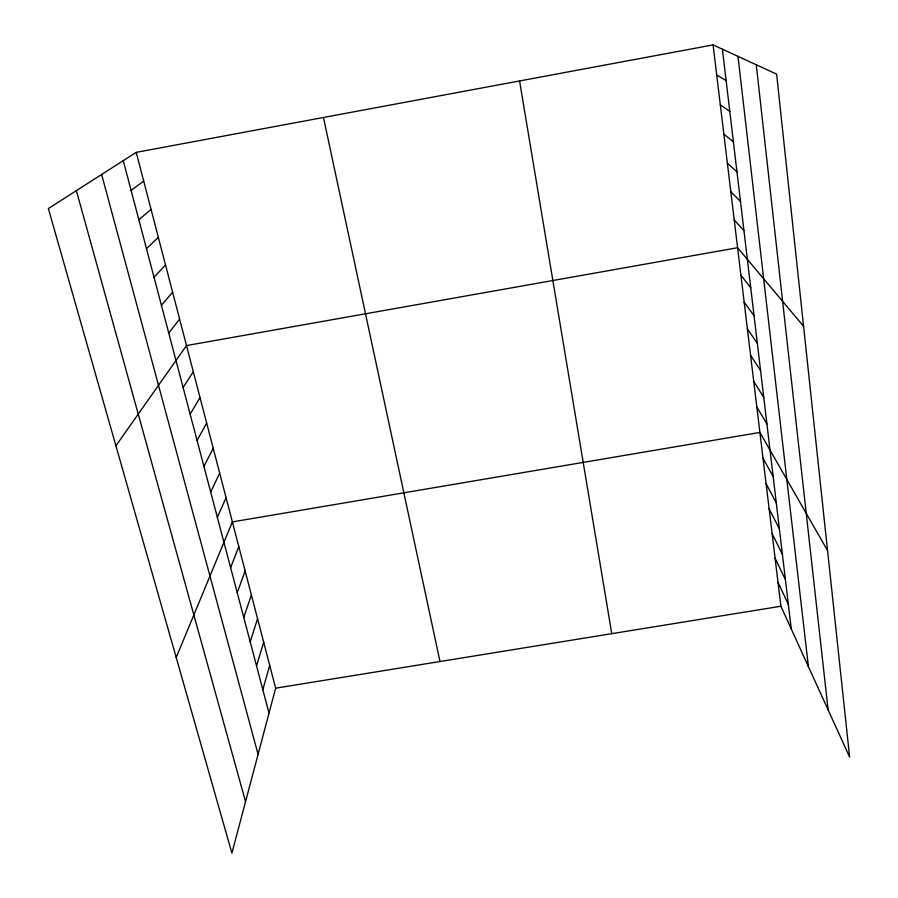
<?xml version="1.0" encoding="UTF-8"?>
<svg xmlns="http://www.w3.org/2000/svg" width="898" height="898" viewBox="0 0 898 898"><rect width="100%" height="100%" fill="white"/><g stroke="black" fill="none" stroke-linecap="round" stroke-linejoin="round"><path stroke-width="1.35" d="M136.227 152.357L275.641 688.182L231.897 853.1L48.369 208.549L136.227 152.357L713.079 44.9L776.624 74.141L849.631 757.104L780.901 606.24L713.079 44.9M262.822 689.709L269.692 665.317M256.547 665.934L263.675 642.16M250.194 641.846L257.569 618.711M243.762 617.442L251.395 594.97M237.24 592.725L245.132 570.926M230.629 567.682L238.801 546.579M176.21 657.516L232.38 521.906L759.899 432.432L827.552 550.564M217.35 517.338L226.072 497.672M210.682 492.059L219.684 473.123M203.925 466.444L213.219 448.259M197.077 440.48L206.663 423.081M190.14 414.18L200.029 397.578M183.113 387.521L193.306 371.738M115.921 445.79L186.503 345.573L737.584 247.725L803.575 326.288M168.757 333.113L179.6 319.059M161.438 305.354L172.607 292.187M154.018 277.213L165.524 264.966M146.486 248.679L158.351 237.386M138.853 219.741L151.077 209.425M131.119 190.398L143.702 181.082M275.641 688.182L780.901 606.24M716.727 75.084L726.123 80.517M720.319 104.853L729.793 111.397M723.867 134.206L733.408 141.839M727.369 163.167L736.966 171.844M730.815 191.734L740.48 201.433M734.227 219.92L743.948 230.606M740.895 275.158L750.739 287.742M744.173 302.233L754.062 315.726M747.394 328.96L757.34 343.339M750.582 355.327L760.572 370.571M753.725 381.358L763.771 397.444M756.834 407.063L766.914 423.946M763.019 458.238L773.189 476.703M766.095 483.696L776.299 502.947M769.126 508.84L779.374 528.832M772.134 533.659L782.416 554.38M775.086 558.163L785.402 579.592M778.016 582.353L788.365 604.466M76.375 190.634L245.547 801.678M101.631 174.481L258.085 754.387M123.262 160.641L269.018 713.192M323.46 117.481L439.998 661.534M519.572 80.943L611.763 633.674M722.396 49.188L791.273 629.027M737.999 56.372L808.413 666.642M756.273 64.779L828.124 709.914"/></g></svg>
